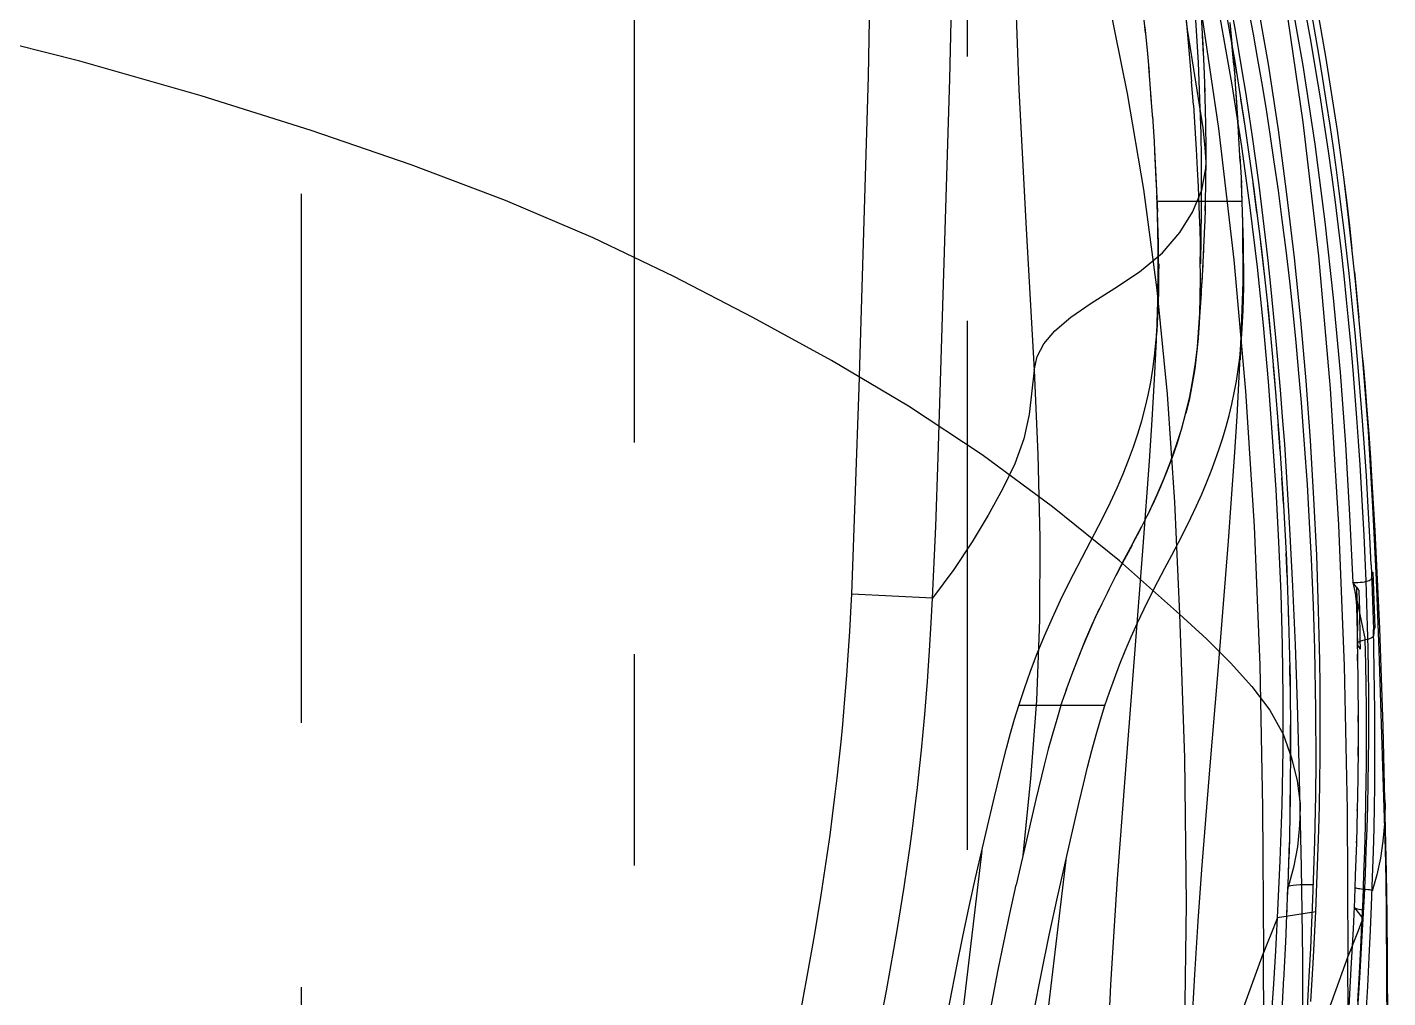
# Model space of a CAD drawing. Header units: inches. Extents: x 143011 to 144494, y -46023 to -44974.
# Drawn here: x 143815.29 to 143831.63, y -45371.75 to -45360.09 of the extents above; entities that cross this region are included whole.
import ezdxf

# ---------------------------------------------------------------- set-up
doc = ezdxf.new("R2010")
doc.units = ezdxf.units.IN
doc.header["$LTSCALE"] = 2
doc.header["$MEASUREMENT"] = 0
for name, pattern in [('CENTER', [50.8, 31.75, -6.35, 6.35, -6.35]), ('DASHED', [0.75, 0.5, -0.25]), ('HIDDEN', [9.525, 6.35, -3.175])]:
    doc.linetypes.add(name, pattern=pattern)
for name, color, linetype in [('CAV-COR', 1, 'CONTINUOUS'), ('DEFAULT_2', 8, 'HIDDEN'), ('wr2', 41, 'DASHED')]:
    doc.layers.add(name, color=color, linetype=linetype)

msp = doc.modelspace()

# ---------------------------------------------------------------- linework, layer by layer
at = {"layer": 'CAV-COR', "linetype": 'ByBlock'}
for p, q in [((143831.281, -45364.224), (143831.24, -45363.764)), ((143831.317, -45364.664), (143831.281, -45364.224)), ((143831.348, -45365.084), (143831.317, -45364.664)), ((143831.374, -45365.479), (143831.348, -45365.084)), ((143831.396, -45365.854), (143831.374, -45365.479)), ((143831.414, -45366.21), (143831.396, -45365.854)), ((143830.491, -45366.804), (143830.456, -45366.112)), ((143831.04, -45366.069), (143831.106, -45367.76)), ((143831.43, -45366.548), (143831.414, -45366.21)), ((143831.43, -45366.548), (143831.443, -45366.866)), ((143831.211, -45366.761), (143831.263, -45366.991)), ((143831.45, -45366.638), (143831.476, -45367.306)), ((143830.521, -45367.507), (143830.491, -45366.804)), ((143831.443, -45366.866), (143831.451, -45367.096)), ((143830.747, -45367.301), (143830.738, -45367.035)), ((143831.254, -45367.045), (143831.256, -45367.078)), ((143831.256, -45367.078), (143831.257, -45367.111)), ((143831.263, -45366.991), (143831.297, -45367.144)), ((143831.451, -45367.096), (143831.458, -45367.325)), ((143831.257, -45367.111), (143831.259, -45367.145)), ((143831.259, -45367.145), (143831.26, -45367.196)), ((143831.26, -45367.196), (143831.261, -45367.248)), ((143831.261, -45367.248), (143831.263, -45367.319)), ((143831.297, -45367.144), (143831.329, -45367.297)), ((143831.263, -45367.319), (143831.264, -45367.409)), ((143831.264, -45367.409), (143831.265, -45367.501)), ((143831.329, -45367.297), (143831.361, -45367.449)), ((143831.464, -45367.541), (143831.458, -45367.325)), ((143830.546, -45368.22), (143830.521, -45367.507)), ((143831.264, -45367.499), (143831.267, -45367.62)), ((143831.368, -45367.735), (143831.361, -45367.449)), ((143831.469, -45367.808), (143831.464, -45367.541)), ((143831.581, -45369.216), (143831.528, -45367.576)), ((143831.372, -45368.003), (143831.368, -45367.735)), ((143831.106, -45367.76), (143831.142, -45369.488)), ((143831.473, -45368.058), (143831.469, -45367.808)), ((143831.374, -45368.255), (143831.372, -45368.003)), ((143831.475, -45368.296), (143831.473, -45368.058)), ((143830.565, -45368.938), (143830.546, -45368.22)), ((143831.375, -45368.493), (143831.374, -45368.255)), ((143831.477, -45368.525), (143831.475, -45368.296)), ((143831.375, -45368.72), (143831.375, -45368.493)), ((143831.477, -45368.75), (143831.477, -45368.525)), ((143831.374, -45368.94), (143831.375, -45368.72)), ((143831.476, -45368.977), (143831.477, -45368.75)), ((143830.594, -45370.18), (143830.565, -45368.938)), ((143830.765, -45369.313), (143830.769, -45368.919)), ((143831.372, -45369.157), (143831.374, -45368.94)), ((143831.474, -45369.208), (143831.476, -45368.977)), ((143831.368, -45369.37), (143831.372, -45369.157)), ((143831.471, -45369.451), (143831.474, -45369.208)), ((143830.763, -45369.502), (143830.765, -45369.313)), ((143831.362, -45369.683), (143831.368, -45369.37)), ((143830.755, -45369.866), (143830.763, -45369.502)), ((143831.142, -45369.488), (143831.153, -45371.252)), ((143831.466, -45369.711), (143831.471, -45369.451)), ((143831.354, -45369.982), (143831.362, -45369.683)), ((143831.459, -45369.991), (143831.466, -45369.711)), ((143830.744, -45370.22), (143830.755, -45369.866)), ((143830.791, -45370.053), (143830.801, -45369.729)), ((143831.345, -45370.265), (143831.354, -45369.982)), ((143831.449, -45370.3), (143831.459, -45369.991)), ((143830.603, -45370.715), (143830.594, -45370.18)), ((143830.779, -45370.38), (143830.791, -45370.053)), ((143830.732, -45370.566), (143830.744, -45370.22)), ((143831.241, -45370.277), (143831.23, -45370.565)), ((143831.334, -45370.566), (143831.345, -45370.265)), ((143831.437, -45370.644), (143831.449, -45370.3)), ((143830.765, -45370.711), (143830.779, -45370.38)), ((143830.72, -45370.846), (143830.732, -45370.566)), ((143831.23, -45370.565), (143831.214, -45370.92)), ((143831.321, -45370.862), (143831.334, -45370.566)), ((143831.425, -45370.936), (143831.437, -45370.644)), ((143830.609, -45371.277), (143830.603, -45370.715)), ((143830.706, -45371.153), (143830.72, -45370.846)), ((143830.75, -45371.021), (143830.765, -45370.711)), ((143831.62, -45371.49), (143831.615, -45370.722)), ((143830.734, -45371.33), (143830.75, -45371.021)), ((143831.244, -45371.021), (143831.183, -45371.173)), ((143831.214, -45370.92), (143831.189, -45371.395)), ((143831.308, -45371.143), (143831.321, -45370.862)), ((143831.409, -45371.257), (143831.425, -45370.936)), ((143830.688, -45371.493), (143830.706, -45371.153)), ((143831.183, -45371.173), (143831.153, -45371.252)), ((143831.292, -45371.452), (143831.308, -45371.143)), ((143830.611, -45371.858), (143830.609, -45371.277)), ((143830.707, -45371.792), (143830.734, -45371.33)), ((143831.154, -45371.986), (143831.153, -45371.252)), ((143831.391, -45371.61), (143831.409, -45371.257)), ((143830.667, -45371.87), (143830.688, -45371.493)), ((143831.273, -45371.792), (143831.292, -45371.452)), ((143831.624, -45372.647), (143831.62, -45371.49)), ((143831.368, -45371.996), (143831.391, -45371.61))]:
    msp.add_line(p, q, dxfattribs=at)
for points in [[(143825.708, -45351.628), (143825.999, -45352.399), (143826.291, -45353.199), (143826.589, -45354.034), (143826.888, -45354.902), (143827.182, -45355.801), (143827.474, -45356.736), (143827.758, -45357.709), (143828.028, -45358.722), (143828.276, -45359.781), (143828.499, -45360.889), (143828.696, -45362.043), (143828.858, -45363.244), (143828.981, -45364.497), (143829.069, -45365.796), (143829.131, -45367.139)], [(143829.547, -45355.79), (143829.802, -45356.75), (143830.039, -45357.704), (143830.253, -45358.655), (143830.444, -45359.605), (143830.611, -45360.552), (143830.754, -45361.497)], [(143831.103, -45361.891), (143831.026, -45361.332), (143830.887, -45360.446), (143830.736, -45359.571), (143830.572, -45358.725), (143830.4, -45357.913), (143830.226, -45357.131), (143830.047, -45356.396), (143829.868, -45355.713)], [(143830.8, -45367.091), (143830.777, -45366.431), (143830.744, -45365.752), (143830.701, -45365.054), (143830.649, -45364.34), (143830.586, -45363.611), (143830.51, -45362.863), (143830.42, -45362.099), (143830.317, -45361.323), (143830.198, -45360.537), (143830.06, -45359.743), (143829.906, -45358.945), (143829.736, -45358.143), (143829.55, -45357.34), (143829.348, -45356.533)], [(143830.977, -45361.54), (143830.938, -45361.27), (143830.896, -45360.995), (143830.852, -45360.711), (143830.804, -45360.418), (143830.752, -45360.117), (143830.698, -45359.816), (143830.64, -45359.51), (143830.58, -45359.203), (143830.52, -45358.909), (143830.461, -45358.631), (143830.403, -45358.364), (143830.345, -45358.111), (143830.29, -45357.873), (143830.237, -45357.648), (143830.184, -45357.43), (143830.131, -45357.217), (143830.026, -45356.807)], [(143829.971, -45357.43), (143830.084, -45357.98), (143830.373, -45359.606), (143830.612, -45361.233), (143830.797, -45362.839), (143830.937, -45364.432), (143831.04, -45366.069)], [(143830.226, -45363.201), (143830.194, -45362.892), (143830.16, -45362.587), (143830.124, -45362.284), (143830.086, -45361.984), (143830.047, -45361.693), (143830.007, -45361.41), (143829.966, -45361.137), (143829.924, -45360.872), (143829.883, -45360.617), (143829.842, -45360.372), (143829.8, -45360.13), (143829.758, -45359.892), (143829.715, -45359.657), (143829.672, -45359.425), (143829.627, -45359.194), (143829.581, -45358.966), (143829.493, -45358.548)], [(143829.131, -45367.139), (143828.407, -45366.498), (143827.604, -45365.853), (143826.76, -45365.226), (143825.875, -45364.642), (143824.949, -45364.096), (143824.002, -45363.577), (143823.055, -45363.085), (143822.085, -45362.621), (143821.032, -45362.173), (143819.9, -45361.743), (143818.698, -45361.331), (143817.379, -45360.918), (143815.919, -45360.5), (143814.329, -45360.099), (143812.625, -45359.731)], [(143830.738, -45367.035), (143830.727, -45366.761), (143830.714, -45366.479), (143830.7, -45366.189), (143830.683, -45365.891), (143830.665, -45365.583), (143830.644, -45365.265), (143830.62, -45364.938), (143830.594, -45364.6), (143830.564, -45364.246), (143830.53, -45363.88), (143830.493, -45363.513), (143830.453, -45363.142), (143830.409, -45362.768), (143830.363, -45362.404), (143830.317, -45362.052), (143830.268, -45361.708), (143830.219, -45361.377), (143830.169, -45361.057), (143830.118, -45360.75), (143830.068, -45360.456), (143830.017, -45360.175), (143829.967, -45359.906)], [(143830.754, -45361.497), (143830.875, -45362.429), (143830.976, -45363.341), (143831.058, -45364.233), (143831.123, -45365.104), (143831.173, -45365.947), (143831.211, -45366.761)], [(143831.048, -45362.06), (143831.013, -45361.803), (143830.977, -45361.54)], [(143831.528, -45367.576), (143831.494, -45366.725), (143831.452, -45365.847), (143831.398, -45364.945), (143831.327, -45364.041), (143831.243, -45363.14), (143831.145, -45362.232), (143831.103, -45361.891)], [(143831.24, -45363.764), (143831.217, -45363.529), (143831.193, -45363.291), (143831.167, -45363.05), (143831.14, -45362.807), (143831.111, -45362.562), (143831.08, -45362.313), (143831.048, -45362.06)], [(143830.456, -45366.112), (143830.436, -45365.769), (143830.415, -45365.432), (143830.393, -45365.098), (143830.368, -45364.77), (143830.342, -45364.447), (143830.315, -45364.131), (143830.287, -45363.82), (143830.226, -45363.201)], [(143831.211, -45366.761), (143831.241, -45366.761), (143831.271, -45366.76), (143831.299, -45366.758), (143831.327, -45366.755), (143831.352, -45366.751), (143831.374, -45366.746), (143831.393, -45366.741), (143831.409, -45366.735), (143831.421, -45366.729)], [(143831.421, -45366.729), (143831.43, -45366.723), (143831.435, -45366.718), (143831.437, -45366.712)], [(143831.437, -45366.711), (143831.439, -45366.687), (143831.441, -45366.668), (143831.443, -45366.653), (143831.445, -45366.643), (143831.448, -45366.638), (143831.45, -45366.638)], [(143831.235, -45366.867), (143831.237, -45366.875), (143831.239, -45366.884), (143831.24, -45366.894), (143831.242, -45366.904), (143831.244, -45366.915)], [(143831.244, -45366.915), (143831.245, -45366.927), (143831.247, -45366.94), (143831.248, -45366.954), (143831.249, -45366.968), (143831.25, -45366.983), (143831.252, -45366.998), (143831.253, -45367.013), (143831.254, -45367.029), (143831.254, -45367.045)], [(143830.801, -45369.729), (143830.809, -45369.438), (143830.814, -45369.147), (143830.818, -45368.857), (143830.82, -45368.57), (143830.82, -45368.283), (143830.818, -45367.992), (143830.814, -45367.696), (143830.808, -45367.395), (143830.8, -45367.091)], [(143829.131, -45367.139), (143829.188, -45368.866), (143829.21, -45370.62), (143829.186, -45372.395), (143829.127, -45374.182), (143829.031, -45375.992), (143828.898, -45377.847), (143828.724, -45379.754), (143828.497, -45381.702), (143828.188, -45383.689)], [(143829.131, -45367.139), (143829.457, -45367.44), (143829.742, -45367.724), (143829.996, -45368.009), (143830.214, -45368.295), (143830.373, -45368.582), (143830.475, -45368.866), (143830.543, -45369.143), (143830.577, -45369.415), (143830.578, -45369.451)], [(143830.769, -45368.919), (143830.769, -45368.713), (143830.768, -45368.499), (143830.767, -45368.278), (143830.764, -45368.048), (143830.76, -45367.807), (143830.754, -45367.558), (143830.747, -45367.301)], [(143831.46, -45367.402), (143831.456, -45367.412), (143831.445, -45367.421), (143831.43, -45367.43), (143831.411, -45367.437), (143831.388, -45367.444), (143831.361, -45367.449)], [(143831.476, -45367.306), (143831.473, -45367.303), (143831.471, -45367.309), (143831.468, -45367.321), (143831.465, -45367.341), (143831.463, -45367.368), (143831.46, -45367.402)], [(143831.361, -45367.449), (143831.347, -45367.452), (143831.333, -45367.455), (143831.32, -45367.459), (143831.307, -45367.463), (143831.296, -45367.468), (143831.286, -45367.473), (143831.278, -45367.478), (143831.271, -45367.484), (143831.267, -45367.49), (143831.265, -45367.496), (143831.264, -45367.499)], [(143831.267, -45367.62), (143831.273, -45367.985), (143831.275, -45368.357), (143831.274, -45368.733), (143831.271, -45369.115), (143831.264, -45369.499), (143831.254, -45369.887), (143831.241, -45370.277)], [(143831.615, -45370.722), (143831.61, -45370.34), (143831.602, -45369.962), (143831.581, -45369.216)], [(143831.593, -45369.637), (143831.593, -45369.657), (143831.573, -45369.866), (143831.542, -45370.07), (143831.498, -45370.27), (143831.444, -45370.465)], [(143830.738, -45370.392), (143830.682, -45370.391), (143830.628, -45370.391), (143830.598, -45370.391)], [(143831.235, -45370.417), (143831.236, -45370.42), (143831.241, -45370.423), (143831.249, -45370.426), (143831.261, -45370.43), (143831.276, -45370.433), (143831.295, -45370.436), (143831.316, -45370.439), (143831.367, -45370.445)], [(143831.444, -45370.465), (143831.438, -45370.46), (143831.427, -45370.456), (143831.411, -45370.452), (143831.391, -45370.449), (143831.367, -45370.445)], [(143831.225, -45370.661), (143831.226, -45370.663), (143831.231, -45370.667), (143831.239, -45370.671), (143831.251, -45370.675), (143831.266, -45370.679), (143831.285, -45370.683), (143831.306, -45370.686), (143831.329, -45370.689)], [(143831.153, -45371.252), (143830.846, -45372.095), (143830.736, -45372.389), (143830.653, -45372.608)], [(143831.189, -45371.395), (143831.162, -45371.854), (143831.133, -45372.297), (143831.102, -45372.724), (143831.07, -45373.133), (143831.037, -45373.525)]]:
    msp.add_lwpolyline(points, dxfattribs=at)
at = {"layer": 'DEFAULT_2', "color": 8, "linetype": 'HIDDEN'}
for p, q in [((143828.722, -45360.158), (143828.432, -45357.353)), ((143829.201, -45359.919), (143829.226, -45360.183)), ((143829.413, -45360.302), (143829.393, -45359.962)), ((143829.226, -45360.183), (143829.251, -45360.46)), ((143829.419, -45360.422), (143829.407, -45360.193)), ((143829.78, -45360.545), (143829.75, -45360.201)), ((143829.413, -45361.302), (143829.257, -45360.319)), ((143829.429, -45360.648), (143829.413, -45360.302)), ((143829.816, -45360.647), (143829.765, -45360.349)), ((143829.251, -45360.46), (143829.275, -45360.746)), ((143829.436, -45360.868), (143829.426, -45360.562)), ((143825.283, -45364.418), (143825.395, -45360.686)), ((143828.793, -45360.988), (143828.759, -45360.567)), ((143829.795, -45360.72), (143829.819, -45361.048)), ((143829.297, -45361.025), (143829.275, -45360.746)), ((143829.442, -45361.084), (143829.435, -45360.814)), ((143828.807, -45361.194), (143828.786, -45360.902)), ((143829.297, -45361.028), (143829.307, -45361.166)), ((143829.832, -45361.235), (143829.808, -45360.894)), ((143829.842, -45361.398), (143829.819, -45361.048)), ((143829.916, -45361.28), (143829.866, -45360.957)), ((143828.804, -45361.16), (143828.821, -45361.409)), ((143829.439, -45361.535), (143829.413, -45361.302)), ((143829.859, -45361.704), (143829.839, -45361.351)), ((143829.448, -45361.713), (143829.439, -45361.535)), ((143829.448, -45361.713), (143829.448, -45361.511)), ((143829.331, -45361.558), (143829.343, -45361.796)), ((143829.855, -45361.64), (143829.872, -45361.967)), ((143829.343, -45361.795), (143829.353, -45362.006)), ((143829.445, -45362.046), (143829.447, -45361.826)), ((143829.447, -45361.915), (143829.448, -45361.713)), ((143829.353, -45362.006), (143829.367, -45362.352)), ((143829.868, -45361.918), (143829.877, -45362.184)), ((143829.885, -45362.308), (143829.872, -45361.967)), ((143830.059, -45362.316), (143830.013, -45361.961)), ((143828.86, -45362.18), (143829.88, -45362.18)), ((143829.367, -45362.352), (143829.372, -45362.521)), ((143829.372, -45362.521), (143829.376, -45362.687)), ((143829.376, -45362.687), (143829.379, -45362.851)), ((143829.419, -45362.823), (143829.427, -45362.652)), ((143829.425, -45362.692), (143829.431, -45362.536)), ((143830.149, -45363.058), (143830.105, -45362.682)), ((143829.41, -45362.987), (143829.422, -45362.767)), ((143828.88, -45362.933), (143828.86, -45363.529)), ((143829.382, -45363.131), (143829.379, -45362.851)), ((143829.398, -45363.192), (143829.412, -45362.951)), ((143829.391, -45363.3), (143829.404, -45363.092)), ((143831.289, -45363.584), (143831.234, -45363.03)), ((143829.372, -45363.57), (143829.392, -45363.286)), ((143828.866, -45363.386), (143828.851, -45363.774)), ((143830.225, -45363.799), (143830.189, -45363.43)), ((143828.86, -45363.529), (143828.855, -45363.667)), ((143829.358, -45363.76), (143829.375, -45363.527)), ((143829.365, -45363.652), (143829.359, -45363.76)), ((143829.36, -45363.729), (143829.372, -45363.53)), ((143828.841, -45363.979), (143828.858, -45363.739)), ((143828.851, -45363.768), (143828.846, -45363.87)), ((143829.847, -45364.29), (143829.87, -45363.814)), ((143829.862, -45364.001), (143829.878, -45363.779)), ((143829.866, -45363.921), (143829.878, -45363.779)), ((143829.87, -45363.811), (143829.867, -45363.889)), ((143828.838, -45364.026), (143828.841, -45363.979)), ((143828.842, -45363.945), (143828.84, -45363.996)), ((143829.852, -45364.062), (143829.866, -45363.921)), ((143829.862, -45363.986), (143829.858, -45364.053)), ((143828.84, -45363.996), (143828.838, -45364.022)), ((143829.855, -45364.093), (143829.856, -45364.079)), ((143829.856, -45364.079), (143829.862, -45364.001)), ((143829.858, -45364.053), (143829.856, -45364.088)), ((143830.289, -45364.519), (143830.259, -45364.165)), ((143825.192, -45366.9), (143825.283, -45364.418)), ((143830.339, -45365.184), (143830.315, -45364.858)), ((143828.764, -45365.303), (143828.69, -45366.329)), ((143830.378, -45365.811), (143830.359, -45365.502)), ((143831.479, -45366.139), (143831.445, -45365.552)), ((143828.57, -45366.288), (143828.674, -45366.092)), ((143831.508, -45366.725), (143831.479, -45366.139)), ((143828.69, -45366.329), (143828.471, -45369.108)), ((143830.422, -45366.689), (143830.409, -45366.404)), ((143828.263, -45366.88), (143828.372, -45366.663)), ((143831.257, -45366.818), (143831.211, -45366.761)), ((143831.534, -45367.314), (143831.508, -45366.725)), ((143825.185, -45367.042), (143825.192, -45366.9)), ((143826.163, -45366.949), (143825.192, -45366.9)), ((143828.283, -45366.839), (143828.167, -45367.074)), ((143831.257, -45366.818), (143831.267, -45366.831)), ((143831.257, -45366.818), (143831.261, -45366.973)), ((143831.267, -45366.831), (143831.277, -45366.843)), ((143831.277, -45366.843), (143831.287, -45366.857)), ((143825.168, -45367.35), (143825.185, -45367.042)), ((143826.147, -45367.245), (143826.163, -45366.949)), ((143830.441, -45367.238), (143830.433, -45366.967)), ((143831.261, -45366.973), (143831.264, -45367.127)), ((143831.264, -45367.127), (143831.266, -45367.281)), ((143831.266, -45367.281), (143831.264, -45367.409)), ((143831.556, -45367.905), (143831.534, -45367.314)), ((143831.264, -45367.499), (143831.265, -45367.501)), ((143831.268, -45367.434), (143831.268, -45367.51)), ((143831.279, -45367.526), (143831.268, -45367.51)), ((143831.291, -45367.543), (143831.279, -45367.526)), ((143831.302, -45367.559), (143831.291, -45367.543)), ((143831.273, -45367.787), (143831.267, -45367.62)), ((143830.458, -45368.004), (143830.454, -45367.757)), ((143831.574, -45368.49), (143831.556, -45367.905)), ((143827.705, -45368.239), (143827.774, -45368.035)), ((143828.233, -45368.239), (143827.198, -45368.239)), ((143831.279, -45368.52), (143831.275, -45368.357)), ((143831.277, -45368.846), (143831.274, -45368.733)), ((143829.399, -45370.205), (143829.494, -45369.008)), ((143828.471, -45369.108), (143828.381, -45370.317)), ((143830.457, -45369.507), (143830.462, -45369.112)), ((143831.581, -45369.216), (143831.598, -45369.431)), ((143826.806, -45369.757), (143826.906, -45369.332)), ((143827.405, -45369.364), (143827.302, -45369.803)), ((143831.264, -45369.499), (143831.267, -45369.471)), ((143831.598, -45369.436), (143831.593, -45369.637)), ((143831.598, -45369.431), (143831.598, -45369.436)), ((143826.679, -45370.307), (143826.806, -45369.757)), ((143827.302, -45369.803), (143827.168, -45370.389)), ((143827.662, -45370.538), (143827.818, -45369.852)), ((143831.254, -45369.887), (143831.257, -45369.869)), ((143830.43, -45370.506), (143830.445, -45370.018)), ((143830.439, -45370.243), (143830.45, -45369.881)), ((143830.42, -45370.784), (143830.432, -45370.416)), ((143830.432, -45370.416), (143830.433, -45370.419)), ((143831.346, -45370.521), (143831.325, -45370.933)), ((143830.406, -45371.086), (143830.424, -45370.633)), ((143831.333, -45370.789), (143831.229, -45370.656)), ((143830.285, -45371.182), (143830.307, -45370.784)), ((143830.307, -45370.784), (143830.765, -45370.711)), ((143830.252, -45370.925), (143830.168, -45371.135)), ((143831.325, -45370.933), (143831.309, -45371.221)), ((143830.168, -45371.135), (143830.14, -45371.207)), ((143830.261, -45371.578), (143830.285, -45371.182)), ((143830.384, -45371.538), (143830.406, -45371.076)), ((143830.141, -45373.158), (143830.14, -45371.207)), ((143831.309, -45371.221), (143831.292, -45371.507)), ((143831.631, -45372.76), (143831.629, -45371.283)), ((143830.354, -45372.056), (143830.384, -45371.508)), ((143831.292, -45371.507), (143831.264, -45371.935)), ((143830.234, -45371.974), (143830.261, -45371.578))]:
    msp.add_line(p, q, dxfattribs=at)
for points in [[(143826.369, -45360.711), (143826.385, -45360.016), (143826.39, -45359.345), (143826.38, -45358.696), (143826.356, -45358.071), (143826.32, -45357.471), (143826.277, -45356.898), (143826.232, -45356.349), (143826.096, -45354.829)], [(143828.733, -45355.51), (143828.852, -45356.188), (143828.961, -45356.851), (143829.058, -45357.499), (143829.142, -45358.131), (143829.213, -45358.749), (143829.272, -45359.352), (143829.319, -45359.942), (143829.353, -45360.515), (143829.375, -45361.066)], [(143828.706, -45355.779), (143828.846, -45356.287), (143829.025, -45356.961), (143829.199, -45357.645), (143829.362, -45358.34), (143829.517, -45359.048), (143829.66, -45359.77), (143829.792, -45360.505), (143829.911, -45361.253), (143830.019, -45362.008), (143830.115, -45362.766), (143830.198, -45363.524), (143830.268, -45364.277), (143830.327, -45365.024), (143830.374, -45365.761), (143830.413, -45366.49), (143830.44, -45367.214), (143830.457, -45367.933), (143830.463, -45368.645), (143830.459, -45369.342), (143830.445, -45370.018)], [(143825.395, -45360.686), (143825.407, -45360.001), (143825.407, -45359.348), (143825.398, -45358.724), (143825.378, -45358.121), (143825.345, -45357.538), (143825.301, -45356.976), (143825.21, -45355.911)], [(143826.886, -45355.898), (143827.052, -45357.529), (143827.14, -45359.176), (143827.201, -45360.841), (143827.288, -45362.513), (143827.383, -45364.209)], [(143830.307, -45370.784), (143830.339, -45370.101), (143830.362, -45369.429), (143830.374, -45368.771), (143830.375, -45368.134), (143830.366, -45367.513), (143830.349, -45366.892), (143830.324, -45366.27), (143830.29, -45365.649), (143830.248, -45365.01), (143830.197, -45364.348), (143830.138, -45363.669), (143830.065, -45362.972), (143829.978, -45362.256), (143829.878, -45361.524), (143829.762, -45360.784), (143829.63, -45360.041), (143829.483, -45359.293), (143829.32, -45358.538), (143829.14, -45357.774), (143828.948, -45357.006), (143828.741, -45356.236)], [(143828.75, -45356.551), (143829.079, -45358.131), (143829.363, -45359.718), (143829.599, -45361.309), (143829.783, -45362.887), (143829.923, -45364.464), (143830.026, -45366.082), (143830.093, -45367.752), (143830.128, -45369.46), (143830.14, -45371.207)], [(143829.257, -45360.319), (143829.227, -45360.121), (143829.201, -45359.919)], [(143829.735, -45360.035), (143829.769, -45360.415), (143829.796, -45360.735)], [(143830.642, -45359.925), (143830.705, -45360.272), (143830.764, -45360.611), (143830.818, -45360.942), (143830.868, -45361.266), (143830.915, -45361.582), (143830.958, -45361.892), (143830.998, -45362.194), (143831.035, -45362.493), (143831.07, -45362.787), (143831.103, -45363.077), (143831.133, -45363.364), (143831.16, -45363.648), (143831.186, -45363.93), (143831.21, -45364.212)], [(143828.714, -45360.093), (143828.74, -45360.366), (143828.764, -45360.635)], [(143826.163, -45366.949), (143826.202, -45366.087), (143826.232, -45365.255), (143826.369, -45360.711)], [(143829.306, -45361.163), (143829.323, -45361.431), (143829.331, -45361.558)], [(143829.375, -45361.066), (143829.384, -45361.368), (143829.389, -45361.672), (143829.391, -45361.98), (143829.39, -45362.292), (143829.386, -45362.609), (143829.38, -45362.932)], [(143829.448, -45361.516), (143829.446, -45361.293), (143829.441, -45361.059)], [(143828.82, -45361.393), (143828.834, -45361.65), (143828.845, -45361.884), (143828.865, -45362.309)], [(143828.855, -45362.058), (143828.849, -45361.917), (143828.831, -45361.583)], [(143829.287, -45362.312), (143829.398, -45362.05), (143829.446, -45361.783), (143829.448, -45361.713)], [(143829.439, -45362.296), (143829.442, -45362.173), (143829.446, -45361.981)], [(143831.205, -45362.753), (143831.174, -45362.477), (143831.142, -45362.202), (143831.103, -45361.891)], [(143828.854, -45362.11), (143828.861, -45362.329), (143828.865, -45362.537), (143828.868, -45362.735), (143828.869, -45362.921), (143828.868, -45363.094), (143828.866, -45363.249), (143828.864, -45363.39)], [(143829.431, -45362.556), (143829.436, -45362.417), (143829.44, -45362.276), (143829.443, -45362.131)], [(143829.877, -45362.184), (143829.884, -45362.444), (143829.887, -45362.692), (143829.889, -45362.921), (143829.888, -45363.122), (143829.885, -45363.304), (143829.882, -45363.481), (143829.876, -45363.656)], [(143827.383, -45364.209), (143827.421, -45364.047), (143827.499, -45363.894), (143827.63, -45363.737), (143827.822, -45363.576), (143828.069, -45363.406), (143828.351, -45363.226), (143828.649, -45363.029), (143828.925, -45362.802), (143829.133, -45362.559), (143829.287, -45362.312)], [(143828.878, -45362.811), (143828.876, -45362.687), (143828.873, -45362.562), (143828.87, -45362.436), (143828.865, -45362.309)], [(143829.898, -45362.808), (143829.896, -45362.684), (143829.893, -45362.56), (143829.89, -45362.435), (143829.885, -45362.308)], [(143828.859, -45363.739), (143828.869, -45363.567), (143828.876, -45363.408), (143828.88, -45363.25), (143828.881, -45363.092), (143828.878, -45362.811)], [(143829.878, -45363.779), (143829.887, -45363.637), (143829.894, -45363.494), (143829.898, -45363.352), (143829.901, -45363.211), (143829.902, -45363.07), (143829.898, -45362.808)], [(143829.87, -45363.811), (143829.887, -45363.372), (143829.9, -45362.93)], [(143829.372, -45363.53), (143829.379, -45363.33), (143829.382, -45363.111)], [(143829.38, -45363.291), (143829.374, -45363.471), (143829.365, -45363.652)], [(143827.804, -45366.762), (143828.213, -45365.976), (143828.302, -45365.796), (143828.381, -45365.622), (143828.451, -45365.454), (143828.516, -45365.29), (143828.575, -45365.13), (143828.627, -45364.973), (143828.675, -45364.818), (143828.716, -45364.663), (143828.752, -45364.509), (143828.783, -45364.354), (143828.808, -45364.198), (143828.829, -45364.041), (143828.846, -45363.884), (143828.859, -45363.739)], [(143828.653, -45366.134), (143828.772, -45365.896), (143828.861, -45365.702), (143828.943, -45365.507), (143829.019, -45365.313), (143829.089, -45365.117), (143829.152, -45364.921), (143829.207, -45364.724), (143829.253, -45364.526), (143829.291, -45364.327), (143829.321, -45364.128), (143829.344, -45363.929), (143829.358, -45363.76)], [(143829.359, -45363.76), (143829.353, -45363.832), (143829.335, -45364.013), (143829.312, -45364.193), (143829.283, -45364.373), (143829.248, -45364.552), (143829.205, -45364.731)], [(143828.847, -45363.849), (143828.824, -45364.323), (143828.796, -45364.808), (143828.764, -45365.303)], [(143828.233, -45368.239), (143828.288, -45368.076), (143828.347, -45367.912), (143828.41, -45367.747), (143828.478, -45367.58), (143828.549, -45367.411), (143828.624, -45367.244), (143828.703, -45367.077), (143828.785, -45366.911), (143828.868, -45366.749), (143828.952, -45366.589), (143829.037, -45366.433), (143829.118, -45366.28), (143829.194, -45366.13), (143829.267, -45365.984), (143829.335, -45365.84), (143829.398, -45365.7), (143829.455, -45365.562), (143829.509, -45365.425), (143829.559, -45365.29), (143829.606, -45365.157), (143829.65, -45365.023), (143829.689, -45364.888), (143829.726, -45364.754), (143829.759, -45364.618), (143829.787, -45364.481), (143829.812, -45364.342), (143829.834, -45364.203), (143829.852, -45364.062)], [(143831.445, -45365.552), (143831.426, -45365.262), (143831.406, -45364.975), (143831.385, -45364.692), (143831.363, -45364.411), (143831.339, -45364.134), (143831.327, -45364.041)], [(143827.383, -45364.209), (143827.356, -45364.46), (143827.324, -45364.741), (143827.259, -45365.036), (143827.15, -45365.337), (143827.003, -45365.641), (143826.832, -45365.95), (143826.638, -45366.271), (143826.417, -45366.605), (143826.163, -45366.949)], [(143827.383, -45364.209), (143827.428, -45365.222), (143827.452, -45366.222), (143827.447, -45367.207), (143827.411, -45368.175), (143827.341, -45369.119), (143827.249, -45370.034)], [(143829.716, -45366.263), (143829.755, -45365.753), (143829.79, -45365.254), (143829.821, -45364.766), (143829.847, -45364.29)], [(143831.21, -45364.212), (143831.255, -45364.781), (143831.276, -45365.064), (143831.295, -45365.348), (143831.312, -45365.632), (143831.328, -45365.914), (143831.343, -45366.192), (143831.356, -45366.468), (143831.367, -45366.742), (143831.377, -45367.014), (143831.385, -45367.283), (143831.391, -45367.553), (143831.396, -45367.822), (143831.399, -45368.091), (143831.4, -45368.361), (143831.399, -45368.632), (143831.397, -45368.902), (143831.392, -45369.173), (143831.386, -45369.444), (143831.378, -45369.714), (143831.369, -45369.983), (143831.358, -45370.252), (143831.346, -45370.521)], [(143829.155, -45364.909), (143829.1, -45365.086), (143829.039, -45365.261), (143828.972, -45365.436), (143828.9, -45365.61), (143828.823, -45365.785), (143828.74, -45365.959)], [(143828.364, -45366.682), (143828.466, -45366.484), (143828.653, -45366.134)], [(143829.494, -45369.008), (143829.588, -45367.869), (143829.716, -45366.263)], [(143828.561, -45366.31), (143828.466, -45366.486), (143828.372, -45366.663)], [(143827.198, -45368.239), (143827.266, -45368.033), (143827.34, -45367.824), (143827.421, -45367.614), (143827.508, -45367.4), (143827.603, -45367.184), (143827.701, -45366.971), (143827.804, -45366.762)], [(143831.302, -45367.559), (143831.301, -45367.443), (143831.299, -45367.327), (143831.297, -45367.21), (143831.295, -45367.093), (143831.291, -45366.975), (143831.287, -45366.857)], [(143827.768, -45368.054), (143827.846, -45367.835), (143827.922, -45367.639), (143827.999, -45367.449), (143828.08, -45367.263), (143828.167, -45367.074)], [(143828.196, -45367.015), (143828.114, -45367.189), (143828.038, -45367.358), (143827.968, -45367.524), (143827.899, -45367.695), (143827.832, -45367.872)], [(143825.563, -45371.91), (143825.609, -45371.664), (143825.654, -45371.417), (143825.698, -45371.167), (143825.741, -45370.916), (143825.782, -45370.666), (143825.821, -45370.418), (143825.858, -45370.17), (143825.892, -45369.927), (143825.924, -45369.687), (143825.954, -45369.451), (143825.981, -45369.22), (143826.006, -45368.993), (143826.029, -45368.772), (143826.05, -45368.556), (143826.069, -45368.347), (143826.086, -45368.143), (143826.101, -45367.947), (143826.115, -45367.759), (143826.126, -45367.579), (143826.147, -45367.245)], [(143824.567, -45371.975), (143824.613, -45371.732), (143824.658, -45371.49), (143824.701, -45371.247), (143824.744, -45371.003), (143824.785, -45370.758), (143824.825, -45370.514), (143824.862, -45370.273), (143824.897, -45370.033), (143824.931, -45369.796), (143824.961, -45369.563), (143824.99, -45369.334), (143825.016, -45369.109), (143825.041, -45368.89), (143825.063, -45368.675), (143825.083, -45368.465), (143825.102, -45368.263), (143825.118, -45368.066), (143825.133, -45367.876), (143825.146, -45367.693), (143825.168, -45367.35)], [(143831.265, -45367.501), (143831.265, -45367.503), (143831.268, -45367.51)], [(143826.906, -45369.332), (143827.002, -45368.936), (143827.05, -45368.749), (143827.099, -45368.571), (143827.148, -45368.401), (143827.198, -45368.239)], [(143827.705, -45368.239), (143827.654, -45368.405), (143827.603, -45368.58), (143827.552, -45368.763), (143827.503, -45368.955), (143827.405, -45369.364)], [(143827.818, -45369.852), (143827.923, -45369.398), (143827.974, -45369.183), (143828.024, -45368.976), (143828.075, -45368.779), (143828.127, -45368.59), (143828.179, -45368.41), (143828.233, -45368.239)], [(143830.463, -45368.906), (143830.464, -45368.692), (143830.463, -45368.471)], [(143831.629, -45371.283), (143831.624, -45370.759), (143831.615, -45370.242), (143831.604, -45369.725), (143831.574, -45368.49)], [(143830.578, -45369.455), (143830.572, -45369.679), (143830.545, -45369.934), (143830.498, -45370.181), (143830.433, -45370.419)], [(143826.754, -45369.981), (143826.466, -45372.407), (143826.338, -45373.565), (143826.227, -45374.685), (143826.132, -45375.769), (143826.046, -45376.821), (143825.888, -45378.827)], [(143827.763, -45370.091), (143827.477, -45372.502), (143827.349, -45373.651), (143827.237, -45374.772), (143827.139, -45375.866), (143826.886, -45378.955)], [(143829.249, -45372.796), (143829.278, -45372.122), (143829.314, -45371.466), (143829.355, -45370.827), (143829.399, -45370.205)], [(143826.066, -45373.437), (143826.296, -45372.184), (143826.373, -45371.781), (143826.45, -45371.387), (143826.527, -45371.009), (143826.603, -45370.65), (143826.679, -45370.307)], [(143828.381, -45370.317), (143828.339, -45370.946), (143828.302, -45371.593), (143828.27, -45372.258), (143828.244, -45372.941)], [(143826.829, -45372.044), (143826.89, -45371.727), (143826.952, -45371.411), (143827.019, -45371.082), (143827.091, -45370.739), (143827.168, -45370.389)], [(143830.598, -45370.391), (143830.578, -45370.392), (143830.533, -45370.394), (143830.495, -45370.397), (143830.465, -45370.402), (143830.445, -45370.407), (143830.434, -45370.413), (143830.432, -45370.416)], [(143831.239, -45370.413), (143831.236, -45370.416), (143831.235, -45370.417)], [(143827.049, -45373.72), (143827.295, -45372.376), (143827.381, -45371.915), (143827.471, -45371.453), (143827.565, -45370.993), (143827.662, -45370.538)], [(143831.229, -45370.656), (143831.226, -45370.66), (143831.225, -45370.661)], [(143830.307, -45370.784), (143830.28, -45370.855), (143830.252, -45370.925)], [(143831.333, -45370.789), (143831.304, -45370.867), (143831.274, -45370.944), (143831.244, -45371.021)], [(143828.376, -45374.982), (143828.616, -45374.625), (143828.839, -45374.276), (143829.037, -45373.934), (143829.209, -45373.601), (143829.357, -45373.275), (143829.488, -45372.956), (143829.609, -45372.644), (143829.724, -45372.341), (143829.834, -45372.044), (143830.14, -45371.207)]]:
    msp.add_lwpolyline(points, dxfattribs=at)
at = {"layer": 'wr2', "linetype": 'HIDDEN', "ltscale": 0.5}
for p, q in [((143826.577, -45287.419), (143826.577, -45460.419)), ((143818.577, -45295.419), (143818.577, -45419.419))]:
    msp.add_line(p, q, dxfattribs=at)
at = {"layer": 'wr2', "linetype": 'CENTER', "ltscale": 0.2}
msp.add_line((143822.577, -45291.419), (143822.577, -45466.419), dxfattribs=at)

doc.saveas('drawing.dxf')
